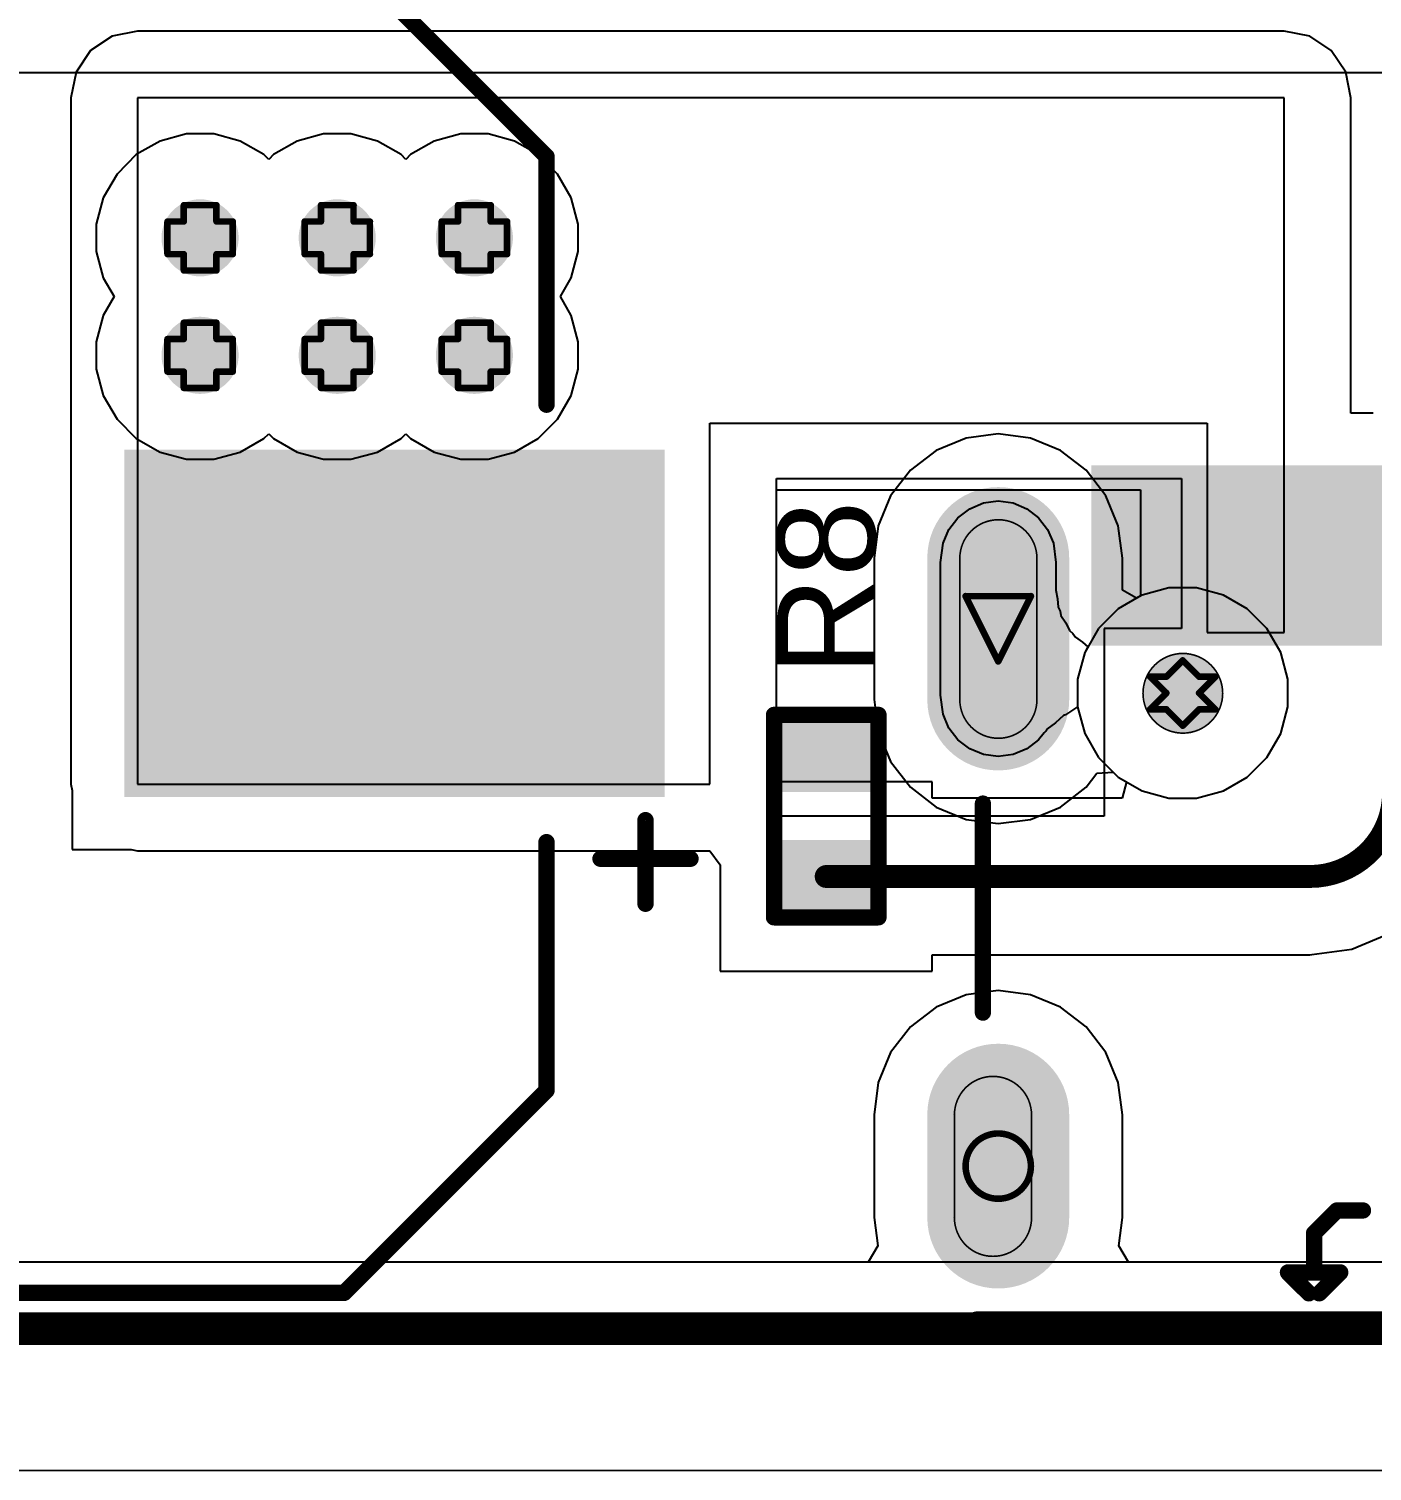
# Model space of a CAD drawing. Header units: inches. Extents: x -5 to 501, y -9 to 81.
# Drawn here: x 76.29 to 86.74, y -1.11 to 10.11 of the extents above; entities that cross this region are included whole.
import ezdxf

# ---------------------------------------------------------------- set-up
doc = ezdxf.new("R2010")
doc.units = ezdxf.units.IN
for name, color, linetype in [('Board Outline', 216, 'Continuous'), ('Bottom Layer', 5, 'Continuous'), ('Bottom Solder', 6, 'Continuous'), ('Drill Drawing', 1, 'Continuous'), ('Ground', 16, 'Continuous'), ('Mechanical 13', 56, 'Continuous'), ('Mechanical 4', 56, 'Continuous'), ('Multi-Layer', 9, 'Continuous'), ('Pad Holes', 156, 'Continuous'), ('Power', 76, 'Continuous'), ('Top Layer', 1, 'Continuous'), ('Top Overlay', 2, 'Continuous'), ('Top Paste', 8, 'Continuous'), ('Top Solder', 216, 'Continuous'), ('Via Holes', 16, 'Continuous')]:
    doc.layers.add(name, color=color, linetype=linetype)
doc.styles.add('Arial', font='', dxfattribs={"height": 0.2})
doc.styles.get('Arial').set_extended_font_data('Arial')

msp = doc.modelspace()

# ---------------------------------------------------------------- hatches: boundary and pattern name
at = {"layer": 'Bottom Layer'}
h = msp.add_hatch(color=5, dxfattribs=at)
edge = h.paths.add_edge_path()
edge.add_arc((77.62, 8.486), 0.3, 0, 360)
h = msp.add_hatch(color=5, dxfattribs=at)
edge = h.paths.add_edge_path()
edge.add_arc((78.687, 8.486), 0.3, 0, 360)
h = msp.add_hatch(color=5, dxfattribs=at)
edge = h.paths.add_edge_path()
edge.add_arc((79.754, 8.486), 0.3, 0, 360)
h = msp.add_hatch(color=5, dxfattribs=at)
edge = h.paths.add_edge_path()
edge.add_arc((77.62, 7.572), 0.3, 0, 360)
h = msp.add_hatch(color=5, dxfattribs=at)
edge = h.paths.add_edge_path()
edge.add_arc((78.687, 7.572), 0.3, 0, 360)
h = msp.add_hatch(color=5, dxfattribs=at)
edge = h.paths.add_edge_path()
edge.add_arc((79.754, 7.572), 0.3, 0, 360)
h = msp.add_hatch(color=5, dxfattribs=at)
edge = h.paths.add_edge_path()
edge.add_arc((83.829, 5.995), 0.45, 0, 180)
edge.add_line((83.379, 5.995), (83.379, 4.895))
edge.add_arc((83.829, 4.895), 0.45, 180, 360)
edge.add_line((84.279, 4.895), (84.279, 5.995))
h = msp.add_hatch(color=5, dxfattribs=at)
edge = h.paths.add_edge_path()
edge.add_arc((83.829, 0.865), 0.45, 180, 360)
edge.add_line((84.279, 0.865), (84.279, 1.665))
edge.add_arc((83.829, 1.665), 0.45, 0, 180)
edge.add_line((83.379, 1.665), (83.379, 0.865))
at = {"layer": 'Bottom Solder'}
h = msp.add_hatch(color=6, dxfattribs=at)
edge = h.paths.add_edge_path()
edge.add_arc((83.829, 5.995), 0.552, 0, 180)
edge.add_line((83.277, 5.995), (83.277, 4.895))
edge.add_arc((83.829, 4.895), 0.552, 180, 360)
edge.add_line((84.381, 4.895), (84.381, 5.995))
h = msp.add_hatch(color=6, dxfattribs=at)
edge = h.paths.add_edge_path()
edge.add_arc((85.264, 4.945), 0.102, 0, 360)
h = msp.add_hatch(color=6, dxfattribs=at)
edge = h.paths.add_edge_path()
edge.add_arc((83.829, 0.865), 0.552, 180, 360)
edge.add_line((84.381, 0.865), (84.381, 1.665))
edge.add_arc((83.829, 1.665), 0.552, 0, 180)
edge.add_line((83.277, 1.665), (83.277, 0.865))
at = {"layer": 'Ground'}
h = msp.add_hatch(color=16, dxfattribs=at)
edge = h.paths.add_edge_path()
edge.add_arc((77.62, 8.486), 0.3, 0, 360)
h = msp.add_hatch(color=16, dxfattribs=at)
edge = h.paths.add_edge_path()
edge.add_arc((78.687, 8.486), 0.3, 0, 360)
h = msp.add_hatch(color=16, dxfattribs=at)
edge = h.paths.add_edge_path()
edge.add_arc((79.754, 8.486), 0.3, 0, 360)
h = msp.add_hatch(color=16, dxfattribs=at)
edge = h.paths.add_edge_path()
edge.add_arc((77.62, 7.572), 0.3, 0, 360)
h = msp.add_hatch(color=16, dxfattribs=at)
edge = h.paths.add_edge_path()
edge.add_arc((78.687, 7.572), 0.3, 0, 360)
h = msp.add_hatch(color=16, dxfattribs=at)
edge = h.paths.add_edge_path()
edge.add_arc((79.754, 7.572), 0.3, 0, 360)
h = msp.add_hatch(color=16, dxfattribs=at)
edge = h.paths.add_edge_path()
edge.add_arc((83.829, 5.995), 0.45, 0, 180)
edge.add_line((83.379, 5.995), (83.379, 4.895))
edge.add_arc((83.829, 4.895), 0.45, 180, 360)
edge.add_line((84.279, 4.895), (84.279, 5.995))
h = msp.add_hatch(color=16, dxfattribs=at)
edge = h.paths.add_edge_path()
edge.add_arc((83.829, 0.865), 0.45, 180, 360)
edge.add_line((84.279, 0.865), (84.279, 1.665))
edge.add_arc((83.829, 1.665), 0.45, 0, 180)
edge.add_line((83.379, 1.665), (83.379, 0.865))
at = {"layer": 'Multi-Layer'}
h = msp.add_hatch(color=9, dxfattribs=at)
edge = h.paths.add_edge_path()
edge.add_arc((83.829, 5.995), 0.45, 0, 180)
edge.add_line((83.379, 5.995), (83.379, 4.895))
edge.add_arc((83.829, 4.895), 0.45, 180, 360)
edge.add_line((84.279, 4.895), (84.279, 5.995))
h = msp.add_hatch(color=9, dxfattribs=at)
edge = h.paths.add_edge_path()
edge.add_arc((83.829, 0.865), 0.45, 180, 360)
edge.add_line((84.279, 0.865), (84.279, 1.665))
edge.add_arc((83.829, 1.665), 0.45, 0, 180)
edge.add_line((83.379, 1.665), (83.379, 0.865))
at = {"layer": 'Pad Holes'}
h = msp.add_hatch(color=7, dxfattribs=at)
edge = h.paths.add_edge_path()
edge.add_arc((83.829, 4.895), 0.3, 180, 360)
edge.add_line((84.129, 4.895), (84.129, 5.995))
edge.add_arc((83.829, 5.995), 0.3, 0, 180)
edge.add_line((83.529, 5.995), (83.529, 4.895))
h = msp.add_hatch(color=7, dxfattribs=at)
edge = h.paths.add_edge_path()
edge.add_arc((85.264, 4.945), 0.31, 0, 360)
h = msp.add_hatch(color=7, dxfattribs=at)
edge = h.paths.add_edge_path()
edge.add_arc((83.829, 0.865), 0.3, 180, 360)
edge.add_line((84.129, 0.865), (84.129, 1.665))
edge.add_arc((83.829, 1.665), 0.3, 0, 180)
edge.add_line((83.529, 1.665), (83.529, 0.865))
at = {"layer": 'Power'}
h = msp.add_hatch(color=76, dxfattribs=at)
edge = h.paths.add_edge_path()
edge.add_arc((77.62, 8.486), 0.3, 0, 360)
h = msp.add_hatch(color=76, dxfattribs=at)
edge = h.paths.add_edge_path()
edge.add_arc((78.687, 8.486), 0.3, 0, 360)
h = msp.add_hatch(color=76, dxfattribs=at)
edge = h.paths.add_edge_path()
edge.add_arc((79.754, 8.486), 0.3, 0, 360)
h = msp.add_hatch(color=76, dxfattribs=at)
edge = h.paths.add_edge_path()
edge.add_arc((77.62, 7.572), 0.3, 0, 360)
h = msp.add_hatch(color=76, dxfattribs=at)
edge = h.paths.add_edge_path()
edge.add_arc((78.687, 7.572), 0.3, 0, 360)
h = msp.add_hatch(color=76, dxfattribs=at)
edge = h.paths.add_edge_path()
edge.add_arc((79.754, 7.572), 0.3, 0, 360)
h = msp.add_hatch(color=76, dxfattribs=at)
edge = h.paths.add_edge_path()
edge.add_arc((83.829, 5.995), 0.45, 0, 180)
edge.add_line((83.379, 5.995), (83.379, 4.895))
edge.add_arc((83.829, 4.895), 0.45, 180, 360)
edge.add_line((84.279, 4.895), (84.279, 5.995))
h = msp.add_hatch(color=76, dxfattribs=at)
edge = h.paths.add_edge_path()
edge.add_arc((83.829, 0.865), 0.45, 180, 360)
edge.add_line((84.279, 0.865), (84.279, 1.665))
edge.add_arc((83.829, 1.665), 0.45, 0, 180)
edge.add_line((83.379, 1.665), (83.379, 0.865))
at = {"layer": 'Top Layer'}
h = msp.add_hatch(color=1, dxfattribs=at)
edge = h.paths.add_edge_path()
edge.add_arc((77.62, 8.486), 0.3, 0, 360)
h = msp.add_hatch(color=1, dxfattribs=at)
edge = h.paths.add_edge_path()
edge.add_arc((78.687, 8.486), 0.3, 0, 360)
h = msp.add_hatch(color=1, dxfattribs=at)
edge = h.paths.add_edge_path()
edge.add_arc((79.754, 8.486), 0.3, 0, 360)
h = msp.add_hatch(color=1, dxfattribs=at)
edge = h.paths.add_edge_path()
edge.add_arc((77.62, 7.572), 0.3, 0, 360)
h = msp.add_hatch(color=1, dxfattribs=at)
edge = h.paths.add_edge_path()
edge.add_arc((78.687, 7.572), 0.3, 0, 360)
h = msp.add_hatch(color=1, dxfattribs=at)
edge = h.paths.add_edge_path()
edge.add_arc((79.754, 7.572), 0.3, 0, 360)
for points in [[(81.133, 4.236), (77.133, 4.236), (77.133, 6.736), (81.133, 6.736)], [(84.654, 6.615), (85.254, 6.615), (85.254, 5.415), (84.654, 5.415)], [(85.454, 6.615), (86.054, 6.615), (86.054, 5.415), (85.454, 5.415)], [(86.254, 6.615), (86.554, 6.615), (86.554, 5.415), (86.254, 5.415)], [(82.808, 4.229), (82.173, 4.229), (82.173, 4.686), (82.808, 4.686)], [(82.808, 3.289), (82.173, 3.289), (82.173, 3.747), (82.808, 3.747)]]:
    msp.add_hatch(color=1, dxfattribs=at).paths.add_polyline_path(points)
h = msp.add_hatch(color=1, dxfattribs=at)
edge = h.paths.add_edge_path()
edge.add_arc((83.829, 5.995), 0.45, 0, 180)
edge.add_line((83.379, 5.995), (83.379, 4.895))
edge.add_arc((83.829, 4.895), 0.45, 180, 360)
edge.add_line((84.279, 4.895), (84.279, 5.995))
h = msp.add_hatch(color=1, dxfattribs=at)
edge = h.paths.add_edge_path()
edge.add_arc((83.829, 0.865), 0.45, 180, 360)
edge.add_line((84.279, 0.865), (84.279, 1.665))
edge.add_arc((83.829, 1.665), 0.45, 0, 180)
edge.add_line((83.379, 1.665), (83.379, 0.865))
at = {"layer": 'Top Paste'}
for points in [[(81.133, 4.236), (77.133, 4.236), (77.133, 6.736), (81.133, 6.736)], [(84.654, 6.615), (85.254, 6.615), (85.254, 5.415), (84.654, 5.415)], [(85.454, 6.615), (86.054, 6.615), (86.054, 5.415), (85.454, 5.415)], [(86.254, 6.615), (86.554, 6.615), (86.554, 5.415), (86.254, 5.415)], [(82.808, 4.229), (82.173, 4.229), (82.173, 4.686), (82.808, 4.686)], [(82.808, 3.289), (82.173, 3.289), (82.173, 3.747), (82.808, 3.747)]]:
    msp.add_hatch(color=8, dxfattribs=at).paths.add_polyline_path(points)
at = {"layer": 'Top Solder'}
for points in [[(81.235, 4.135), (77.032, 4.135), (77.032, 6.838), (81.235, 6.838)], [(84.552, 6.717), (85.356, 6.717), (85.356, 5.313), (84.552, 5.313)], [(85.352, 6.717), (86.156, 6.717), (86.156, 5.313), (85.352, 5.313)], [(86.152, 6.717), (86.656, 6.717), (86.656, 5.313), (86.152, 5.313)], [(86.652, 6.717), (87.156, 6.717), (87.156, 5.313), (86.652, 5.313)], [(82.863, 4.174), (82.118, 4.174), (82.118, 4.741), (82.863, 4.741)], [(82.863, 3.234), (82.118, 3.234), (82.118, 3.802), (82.863, 3.802)]]:
    msp.add_hatch(color=216, dxfattribs=at).paths.add_polyline_path(points)
h = msp.add_hatch(color=216, dxfattribs=at)
edge = h.paths.add_edge_path()
edge.add_arc((83.829, 5.995), 0.552, 0, 180)
edge.add_line((83.277, 5.995), (83.277, 4.895))
edge.add_arc((83.829, 4.895), 0.552, 180, 360)
edge.add_line((84.381, 4.895), (84.381, 5.995))
h = msp.add_hatch(color=216, dxfattribs=at)
edge = h.paths.add_edge_path()
edge.add_arc((85.264, 4.945), 0.102, 0, 360)
h = msp.add_hatch(color=216, dxfattribs=at)
edge = h.paths.add_edge_path()
edge.add_arc((83.829, 0.865), 0.552, 180, 360)
edge.add_line((84.381, 0.865), (84.381, 1.665))
edge.add_arc((83.829, 1.665), 0.552, 0, 180)
edge.add_line((83.277, 1.665), (83.277, 0.865))
at = {"layer": 'Via Holes'}
h = msp.add_hatch(color=7, dxfattribs=at)
edge = h.paths.add_edge_path()
edge.add_arc((77.62, 8.486), 0.15, 0, 360)
h = msp.add_hatch(color=7, dxfattribs=at)
edge = h.paths.add_edge_path()
edge.add_arc((78.687, 8.486), 0.15, 0, 360)
h = msp.add_hatch(color=7, dxfattribs=at)
edge = h.paths.add_edge_path()
edge.add_arc((79.754, 8.486), 0.15, 0, 360)
h = msp.add_hatch(color=7, dxfattribs=at)
edge = h.paths.add_edge_path()
edge.add_arc((77.62, 7.572), 0.15, 0, 360)
h = msp.add_hatch(color=7, dxfattribs=at)
edge = h.paths.add_edge_path()
edge.add_arc((78.687, 7.572), 0.15, 0, 360)
h = msp.add_hatch(color=7, dxfattribs=at)
edge = h.paths.add_edge_path()
edge.add_arc((79.754, 7.572), 0.15, 0, 360)

# ---------------------------------------------------------------- linework, layer by layer
at = {"layer": 'Board Outline', "const_width": 0.254}
msp.add_lwpolyline([(0, 0), (115, 0)], dxfattribs=at)
at = {"layer": 'Bottom Layer'}
for p, q in [((73.691, 9.773), (87.093, 9.773)), ((77.309, 9.239), (77.124, 9.133)), ((77.514, 9.294), (77.309, 9.239)), ((77.727, 9.294), (77.514, 9.294)), ((77.932, 9.239), (77.727, 9.294)), ((78.117, 9.133), (77.932, 9.239)), ((78.375, 9.239), (78.191, 9.133)), ((78.581, 9.294), (78.375, 9.239)), ((78.794, 9.294), (78.581, 9.294)), ((78.999, 9.239), (78.794, 9.294)), ((79.183, 9.133), (78.999, 9.239)), ((79.442, 9.239), (79.258, 9.133)), ((79.648, 9.294), (79.442, 9.239)), ((79.86, 9.294), (79.648, 9.294)), ((80.066, 9.239), (79.86, 9.294)), ((80.25, 9.133), (80.066, 9.239)), ((77.124, 9.133), (76.974, 8.982)), ((78.154, 9.095), (78.117, 9.133)), ((78.191, 9.133), (78.154, 9.095)), ((79.221, 9.095), (79.183, 9.133)), ((79.258, 9.133), (79.221, 9.095)), ((80.401, 8.982), (80.25, 9.133)), ((76.974, 8.982), (76.867, 8.798)), ((80.507, 8.798), (80.401, 8.982)), ((76.867, 8.798), (76.812, 8.592)), ((80.562, 8.592), (80.507, 8.798)), ((76.812, 8.592), (76.812, 8.38)), ((80.562, 8.38), (80.562, 8.592)), ((76.812, 8.38), (76.867, 8.174)), ((80.507, 8.174), (80.562, 8.38)), ((76.867, 8.174), (76.951, 8.029)), ((80.423, 8.029), (80.507, 8.174)), ((76.951, 8.029), (76.867, 7.883)), ((80.507, 7.883), (80.423, 8.029)), ((76.867, 7.883), (76.812, 7.678)), ((80.562, 7.678), (80.507, 7.883)), ((76.812, 7.678), (76.812, 7.465)), ((80.562, 7.465), (80.562, 7.678)), ((76.812, 7.465), (76.867, 7.26)), ((80.507, 7.26), (80.562, 7.465)), ((76.867, 7.26), (76.974, 7.075)), ((80.401, 7.075), (80.507, 7.26)), ((76.974, 7.075), (77.124, 6.925)), ((80.25, 6.925), (80.401, 7.075)), ((78.117, 6.925), (78.154, 6.962)), ((78.154, 6.962), (78.191, 6.925)), ((79.183, 6.925), (79.221, 6.962)), ((79.221, 6.962), (79.258, 6.925)), ((77.124, 6.925), (77.309, 6.819)), ((77.932, 6.819), (78.117, 6.925)), ((78.191, 6.925), (78.375, 6.819)), ((78.999, 6.819), (79.183, 6.925)), ((79.258, 6.925), (79.442, 6.819)), ((80.066, 6.819), (80.25, 6.925)), ((77.309, 6.819), (77.514, 6.764)), ((77.514, 6.764), (77.727, 6.764)), ((77.727, 6.764), (77.932, 6.819)), ((78.375, 6.819), (78.581, 6.764)), ((78.581, 6.764), (78.794, 6.764)), ((78.794, 6.764), (78.999, 6.819)), ((79.442, 6.819), (79.648, 6.764)), ((79.648, 6.764), (79.86, 6.764)), ((79.86, 6.764), (80.066, 6.819)), ((85.156, 5.763), (84.948, 5.707)), ((85.372, 5.763), (85.156, 5.763)), ((85.58, 5.707), (85.372, 5.763)), ((84.948, 5.707), (84.762, 5.6)), ((85.766, 5.6), (85.58, 5.707)), ((84.762, 5.6), (84.609, 5.447)), ((85.919, 5.447), (85.766, 5.6)), ((84.609, 5.447), (84.502, 5.261)), ((86.026, 5.261), (85.919, 5.447)), ((84.502, 5.261), (84.446, 5.053)), ((86.082, 5.053), (86.026, 5.261)), ((84.446, 5.053), (84.446, 4.837)), ((86.082, 4.837), (86.082, 5.053)), ((84.446, 4.837), (84.502, 4.629)), ((86.026, 4.629), (86.082, 4.837)), ((84.502, 4.629), (84.609, 4.443)), ((85.919, 4.443), (86.026, 4.629)), ((84.609, 4.443), (84.762, 4.29)), ((85.766, 4.29), (85.919, 4.443)), ((84.762, 4.29), (84.948, 4.183)), ((85.58, 4.183), (85.766, 4.29)), ((84.948, 4.183), (85.156, 4.127)), ((85.372, 4.127), (85.58, 4.183)), ((85.156, 4.127), (85.372, 4.127)), ((96.027, 0.518), (26.702, 0.518))]:
    msp.add_line(p, q, dxfattribs=at)
at = {"layer": 'Drill Drawing', "const_width": 0.0508}
for points in [[(77.493, 8.613), (77.493, 8.74)], [(77.493, 8.74), (77.747, 8.74)], [(77.747, 8.613), (77.747, 8.74)], [(78.56, 8.613), (78.56, 8.74)], [(78.56, 8.74), (78.814, 8.74)], [(78.814, 8.613), (78.814, 8.74)], [(79.627, 8.613), (79.627, 8.74)], [(79.627, 8.74), (79.881, 8.74)], [(79.881, 8.613), (79.881, 8.74)], [(77.366, 8.359), (77.366, 8.613)], [(77.366, 8.613), (77.493, 8.613)], [(77.747, 8.613), (77.874, 8.613)], [(77.874, 8.359), (77.874, 8.613)], [(78.433, 8.359), (78.433, 8.613)], [(78.433, 8.613), (78.56, 8.613)], [(78.814, 8.613), (78.941, 8.613)], [(78.941, 8.359), (78.941, 8.613)], [(79.5, 8.359), (79.5, 8.613)], [(79.5, 8.613), (79.627, 8.613)], [(79.881, 8.613), (80.008, 8.613)], [(80.008, 8.359), (80.008, 8.613)], [(77.366, 8.359), (77.493, 8.359)], [(77.493, 8.232), (77.493, 8.359)], [(77.747, 8.359), (77.874, 8.359)], [(77.747, 8.232), (77.747, 8.359)], [(78.433, 8.359), (78.56, 8.359)], [(78.56, 8.232), (78.56, 8.359)], [(78.814, 8.359), (78.941, 8.359)], [(78.814, 8.232), (78.814, 8.359)], [(79.5, 8.359), (79.627, 8.359)], [(79.627, 8.232), (79.627, 8.359)], [(79.881, 8.359), (80.008, 8.359)], [(79.881, 8.232), (79.881, 8.359)], [(77.493, 8.232), (77.747, 8.232)], [(78.56, 8.232), (78.814, 8.232)], [(79.627, 8.232), (79.881, 8.232)], [(77.493, 7.699), (77.493, 7.826)], [(77.493, 7.826), (77.747, 7.826)], [(77.747, 7.699), (77.747, 7.826)], [(78.56, 7.699), (78.56, 7.826)], [(78.56, 7.826), (78.814, 7.826)], [(78.814, 7.699), (78.814, 7.826)], [(79.627, 7.699), (79.627, 7.826)], [(79.627, 7.826), (79.881, 7.826)], [(79.881, 7.699), (79.881, 7.826)], [(77.366, 7.445), (77.366, 7.699)], [(77.366, 7.699), (77.493, 7.699)], [(77.747, 7.699), (77.874, 7.699)], [(77.874, 7.445), (77.874, 7.699)], [(78.433, 7.445), (78.433, 7.699)], [(78.433, 7.699), (78.56, 7.699)], [(78.814, 7.699), (78.941, 7.699)], [(78.941, 7.445), (78.941, 7.699)], [(79.5, 7.445), (79.5, 7.699)], [(79.5, 7.699), (79.627, 7.699)], [(79.881, 7.699), (80.008, 7.699)], [(80.008, 7.445), (80.008, 7.699)], [(77.366, 7.445), (77.493, 7.445)], [(77.493, 7.318), (77.493, 7.445)], [(77.747, 7.445), (77.874, 7.445)], [(77.747, 7.318), (77.747, 7.445)], [(78.433, 7.445), (78.56, 7.445)], [(78.56, 7.318), (78.56, 7.445)], [(78.814, 7.445), (78.941, 7.445)], [(78.814, 7.318), (78.814, 7.445)], [(79.5, 7.445), (79.627, 7.445)], [(79.627, 7.318), (79.627, 7.445)], [(79.881, 7.445), (80.008, 7.445)], [(79.881, 7.318), (79.881, 7.445)], [(77.493, 7.318), (77.747, 7.318)], [(78.56, 7.318), (78.814, 7.318)], [(79.627, 7.318), (79.881, 7.318)], [(83.575, 5.699), (84.083, 5.699)], [(83.575, 5.699), (83.829, 5.191)], [(83.829, 5.191), (84.083, 5.699)], [(85.137, 5.072), (85.264, 5.199)], [(85.264, 5.199), (85.391, 5.072)], [(85.01, 5.072), (85.137, 4.945)], [(85.01, 5.072), (85.137, 5.072)], [(85.391, 5.072), (85.518, 5.072)], [(85.391, 4.945), (85.518, 5.072)], [(85.01, 4.818), (85.137, 4.945)], [(85.391, 4.945), (85.518, 4.818)], [(85.01, 4.818), (85.137, 4.818)], [(85.137, 4.818), (85.264, 4.691)], [(85.264, 4.691), (85.391, 4.818)], [(85.391, 4.818), (85.518, 4.818)]]:
    msp.add_lwpolyline(points, dxfattribs=at)
at = {"layer": 'Drill Drawing'}
for points, const_width in [([(77.481, 8.74, 1), (77.506, 8.74, 1)], 0.0254), ([(77.481, 8.74, 1), (77.506, 8.74, 1)], 0.0254), ([(77.735, 8.74, 1), (77.76, 8.74, 1)], 0.0254), ([(77.735, 8.74, 1), (77.76, 8.74, 1)], 0.0254), ([(78.548, 8.74, 1), (78.573, 8.74, 1)], 0.0254), ([(78.548, 8.74, 1), (78.573, 8.74, 1)], 0.0254), ([(78.802, 8.74, 1), (78.827, 8.74, 1)], 0.0254), ([(78.802, 8.74, 1), (78.827, 8.74, 1)], 0.0254), ([(79.614, 8.74, 1), (79.64, 8.74, 1)], 0.0254), ([(79.614, 8.74, 1), (79.64, 8.74, 1)], 0.0254), ([(79.868, 8.74, 1), (79.894, 8.74, 1)], 0.0254), ([(79.868, 8.74, 1), (79.894, 8.74, 1)], 0.0254), ([(77.354, 8.613, 1), (77.379, 8.613, 1)], 0.0254), ([(77.354, 8.613, 1), (77.379, 8.613, 1)], 0.0254), ([(77.481, 8.613, 1), (77.506, 8.613, 1)], 0.0254), ([(77.481, 8.613, 1), (77.506, 8.613, 1)], 0.0254), ([(77.735, 8.613, 1), (77.76, 8.613, 1)], 0.0254), ([(77.735, 8.613, 1), (77.76, 8.613, 1)], 0.0254), ([(77.862, 8.613, 1), (77.887, 8.613, 1)], 0.0254), ([(77.862, 8.613, 1), (77.887, 8.613, 1)], 0.0254), ([(78.421, 8.613, 1), (78.446, 8.613, 1)], 0.0254), ([(78.421, 8.613, 1), (78.446, 8.613, 1)], 0.0254), ([(78.548, 8.613, 1), (78.573, 8.613, 1)], 0.0254), ([(78.548, 8.613, 1), (78.573, 8.613, 1)], 0.0254), ([(78.802, 8.613, 1), (78.827, 8.613, 1)], 0.0254), ([(78.802, 8.613, 1), (78.827, 8.613, 1)], 0.0254), ([(78.929, 8.613, 1), (78.954, 8.613, 1)], 0.0254), ([(78.929, 8.613, 1), (78.954, 8.613, 1)], 0.0254), ([(79.487, 8.613, 1), (79.513, 8.613, 1)], 0.0254), ([(79.487, 8.613, 1), (79.513, 8.613, 1)], 0.0254), ([(79.614, 8.613, 1), (79.64, 8.613, 1)], 0.0254), ([(79.614, 8.613, 1), (79.64, 8.613, 1)], 0.0254), ([(79.868, 8.613, 1), (79.894, 8.613, 1)], 0.0254), ([(79.868, 8.613, 1), (79.894, 8.613, 1)], 0.0254), ([(79.995, 8.613, 1), (80.021, 8.613, 1)], 0.0254), ([(79.995, 8.613, 1), (80.021, 8.613, 1)], 0.0254), ([(77.354, 8.359, 1), (77.379, 8.359, 1)], 0.0254), ([(77.354, 8.359, 1), (77.379, 8.359, 1)], 0.0254), ([(77.481, 8.359, 1), (77.506, 8.359, 1)], 0.0254), ([(77.481, 8.359, 1), (77.506, 8.359, 1)], 0.0254), ([(77.735, 8.359, 1), (77.76, 8.359, 1)], 0.0254), ([(77.735, 8.359, 1), (77.76, 8.359, 1)], 0.0254), ([(77.862, 8.359, 1), (77.887, 8.359, 1)], 0.0254), ([(77.862, 8.359, 1), (77.887, 8.359, 1)], 0.0254), ([(78.421, 8.359, 1), (78.446, 8.359, 1)], 0.0254), ([(78.421, 8.359, 1), (78.446, 8.359, 1)], 0.0254), ([(78.548, 8.359, 1), (78.573, 8.359, 1)], 0.0254), ([(78.548, 8.359, 1), (78.573, 8.359, 1)], 0.0254), ([(78.802, 8.359, 1), (78.827, 8.359, 1)], 0.0254), ([(78.802, 8.359, 1), (78.827, 8.359, 1)], 0.0254), ([(78.929, 8.359, 1), (78.954, 8.359, 1)], 0.0254), ([(78.929, 8.359, 1), (78.954, 8.359, 1)], 0.0254), ([(79.487, 8.359, 1), (79.513, 8.359, 1)], 0.0254), ([(79.487, 8.359, 1), (79.513, 8.359, 1)], 0.0254), ([(79.614, 8.359, 1), (79.64, 8.359, 1)], 0.0254), ([(79.614, 8.359, 1), (79.64, 8.359, 1)], 0.0254), ([(79.868, 8.359, 1), (79.894, 8.359, 1)], 0.0254), ([(79.868, 8.359, 1), (79.894, 8.359, 1)], 0.0254), ([(79.995, 8.359, 1), (80.021, 8.359, 1)], 0.0254), ([(79.995, 8.359, 1), (80.021, 8.359, 1)], 0.0254), ([(77.481, 8.232, 1), (77.506, 8.232, 1)], 0.0254), ([(77.481, 8.232, 1), (77.506, 8.232, 1)], 0.0254), ([(77.735, 8.232, 1), (77.76, 8.232, 1)], 0.0254), ([(77.735, 8.232, 1), (77.76, 8.232, 1)], 0.0254), ([(78.548, 8.232, 1), (78.573, 8.232, 1)], 0.0254), ([(78.548, 8.232, 1), (78.573, 8.232, 1)], 0.0254), ([(78.802, 8.232, 1), (78.827, 8.232, 1)], 0.0254), ([(78.802, 8.232, 1), (78.827, 8.232, 1)], 0.0254), ([(79.614, 8.232, 1), (79.64, 8.232, 1)], 0.0254), ([(79.614, 8.232, 1), (79.64, 8.232, 1)], 0.0254), ([(79.868, 8.232, 1), (79.894, 8.232, 1)], 0.0254), ([(79.868, 8.232, 1), (79.894, 8.232, 1)], 0.0254), ([(77.481, 7.826, 1), (77.506, 7.826, 1)], 0.0254), ([(77.481, 7.826, 1), (77.506, 7.826, 1)], 0.0254), ([(77.735, 7.826, 1), (77.76, 7.826, 1)], 0.0254), ([(77.735, 7.826, 1), (77.76, 7.826, 1)], 0.0254), ([(78.548, 7.826, 1), (78.573, 7.826, 1)], 0.0254), ([(78.548, 7.826, 1), (78.573, 7.826, 1)], 0.0254), ([(78.802, 7.826, 1), (78.827, 7.826, 1)], 0.0254), ([(78.802, 7.826, 1), (78.827, 7.826, 1)], 0.0254), ([(79.614, 7.826, 1), (79.64, 7.826, 1)], 0.0254), ([(79.614, 7.826, 1), (79.64, 7.826, 1)], 0.0254), ([(79.868, 7.826, 1), (79.894, 7.826, 1)], 0.0254), ([(79.868, 7.826, 1), (79.894, 7.826, 1)], 0.0254), ([(77.354, 7.699, 1), (77.379, 7.699, 1)], 0.0254), ([(77.354, 7.699, 1), (77.379, 7.699, 1)], 0.0254), ([(77.481, 7.699, 1), (77.506, 7.699, 1)], 0.0254), ([(77.481, 7.699, 1), (77.506, 7.699, 1)], 0.0254), ([(77.735, 7.699, 1), (77.76, 7.699, 1)], 0.0254), ([(77.735, 7.699, 1), (77.76, 7.699, 1)], 0.0254), ([(77.862, 7.699, 1), (77.887, 7.699, 1)], 0.0254), ([(77.862, 7.699, 1), (77.887, 7.699, 1)], 0.0254), ([(78.421, 7.699, 1), (78.446, 7.699, 1)], 0.0254), ([(78.421, 7.699, 1), (78.446, 7.699, 1)], 0.0254), ([(78.548, 7.699, 1), (78.573, 7.699, 1)], 0.0254), ([(78.548, 7.699, 1), (78.573, 7.699, 1)], 0.0254), ([(78.802, 7.699, 1), (78.827, 7.699, 1)], 0.0254), ([(78.802, 7.699, 1), (78.827, 7.699, 1)], 0.0254), ([(78.929, 7.699, 1), (78.954, 7.699, 1)], 0.0254), ([(78.929, 7.699, 1), (78.954, 7.699, 1)], 0.0254), ([(79.487, 7.699, 1), (79.513, 7.699, 1)], 0.0254), ([(79.487, 7.699, 1), (79.513, 7.699, 1)], 0.0254), ([(79.614, 7.699, 1), (79.64, 7.699, 1)], 0.0254), ([(79.614, 7.699, 1), (79.64, 7.699, 1)], 0.0254), ([(79.868, 7.699, 1), (79.894, 7.699, 1)], 0.0254), ([(79.868, 7.699, 1), (79.894, 7.699, 1)], 0.0254), ([(79.995, 7.699, 1), (80.021, 7.699, 1)], 0.0254), ([(79.995, 7.699, 1), (80.021, 7.699, 1)], 0.0254), ([(77.354, 7.445, 1), (77.379, 7.445, 1)], 0.0254), ([(77.354, 7.445, 1), (77.379, 7.445, 1)], 0.0254), ([(77.481, 7.445, 1), (77.506, 7.445, 1)], 0.0254), ([(77.481, 7.445, 1), (77.506, 7.445, 1)], 0.0254), ([(77.735, 7.445, 1), (77.76, 7.445, 1)], 0.0254), ([(77.735, 7.445, 1), (77.76, 7.445, 1)], 0.0254), ([(77.862, 7.445, 1), (77.887, 7.445, 1)], 0.0254), ([(77.862, 7.445, 1), (77.887, 7.445, 1)], 0.0254), ([(78.421, 7.445, 1), (78.446, 7.445, 1)], 0.0254), ([(78.421, 7.445, 1), (78.446, 7.445, 1)], 0.0254), ([(78.548, 7.445, 1), (78.573, 7.445, 1)], 0.0254), ([(78.548, 7.445, 1), (78.573, 7.445, 1)], 0.0254), ([(78.802, 7.445, 1), (78.827, 7.445, 1)], 0.0254), ([(78.802, 7.445, 1), (78.827, 7.445, 1)], 0.0254), ([(78.929, 7.445, 1), (78.954, 7.445, 1)], 0.0254), ([(78.929, 7.445, 1), (78.954, 7.445, 1)], 0.0254), ([(79.487, 7.445, 1), (79.513, 7.445, 1)], 0.0254), ([(79.487, 7.445, 1), (79.513, 7.445, 1)], 0.0254), ([(79.614, 7.445, 1), (79.64, 7.445, 1)], 0.0254), ([(79.614, 7.445, 1), (79.64, 7.445, 1)], 0.0254), ([(79.868, 7.445, 1), (79.894, 7.445, 1)], 0.0254), ([(79.868, 7.445, 1), (79.894, 7.445, 1)], 0.0254), ([(79.995, 7.445, 1), (80.021, 7.445, 1)], 0.0254), ([(79.995, 7.445, 1), (80.021, 7.445, 1)], 0.0254), ([(77.481, 7.318, 1), (77.506, 7.318, 1)], 0.0254), ([(77.481, 7.318, 1), (77.506, 7.318, 1)], 0.0254), ([(77.735, 7.318, 1), (77.76, 7.318, 1)], 0.0254), ([(77.735, 7.318, 1), (77.76, 7.318, 1)], 0.0254), ([(78.548, 7.318, 1), (78.573, 7.318, 1)], 0.0254), ([(78.548, 7.318, 1), (78.573, 7.318, 1)], 0.0254), ([(78.802, 7.318, 1), (78.827, 7.318, 1)], 0.0254), ([(78.802, 7.318, 1), (78.827, 7.318, 1)], 0.0254), ([(79.614, 7.318, 1), (79.64, 7.318, 1)], 0.0254), ([(79.614, 7.318, 1), (79.64, 7.318, 1)], 0.0254), ([(79.868, 7.318, 1), (79.894, 7.318, 1)], 0.0254), ([(79.868, 7.318, 1), (79.894, 7.318, 1)], 0.0254), ([(83.562, 5.699, 1), (83.588, 5.699, 1)], 0.0254), ([(83.562, 5.699, 1), (83.588, 5.699, 1)], 0.0254), ([(84.07, 5.699, 1), (84.096, 5.699, 1)], 0.0254), ([(84.07, 5.699, 1), (84.096, 5.699, 1)], 0.0254), ([(83.816, 5.191, 1), (83.842, 5.191, 1)], 0.0254), ([(83.816, 5.191, 1), (83.842, 5.191, 1)], 0.0254), ([(85.251, 5.199, 1), (85.277, 5.199, 1)], 0.0254), ([(85.251, 5.199, 1), (85.277, 5.199, 1)], 0.0254), ([(84.997, 5.072, 1), (85.023, 5.072, 1)], 0.0254), ([(84.997, 5.072, 1), (85.023, 5.072, 1)], 0.0254), ([(85.124, 5.072, 1), (85.15, 5.072, 1)], 0.0254), ([(85.124, 5.072, 1), (85.15, 5.072, 1)], 0.0254), ([(85.378, 5.072, 1), (85.404, 5.072, 1)], 0.0254), ([(85.378, 5.072, 1), (85.404, 5.072, 1)], 0.0254), ([(85.505, 5.072, 1), (85.531, 5.072, 1)], 0.0254), ([(85.505, 5.072, 1), (85.531, 5.072, 1)], 0.0254), ([(85.124, 4.945, 1), (85.15, 4.945, 1)], 0.0254), ([(85.124, 4.945, 1), (85.15, 4.945, 1)], 0.0254), ([(85.378, 4.945, 1), (85.404, 4.945, 1)], 0.0254), ([(85.378, 4.945, 1), (85.404, 4.945, 1)], 0.0254), ([(84.997, 4.818, 1), (85.023, 4.818, 1)], 0.0254), ([(84.997, 4.818, 1), (85.023, 4.818, 1)], 0.0254), ([(85.124, 4.818, 1), (85.15, 4.818, 1)], 0.0254), ([(85.124, 4.818, 1), (85.15, 4.818, 1)], 0.0254), ([(85.378, 4.818, 1), (85.404, 4.818, 1)], 0.0254), ([(85.378, 4.818, 1), (85.404, 4.818, 1)], 0.0254), ([(85.505, 4.818, 1), (85.531, 4.818, 1)], 0.0254), ([(85.505, 4.818, 1), (85.531, 4.818, 1)], 0.0254), ([(85.251, 4.691, 1), (85.277, 4.691, 1)], 0.0254), ([(85.251, 4.691, 1), (85.277, 4.691, 1)], 0.0254), ([(84.083, 1.265, 1), (83.575, 1.265, 1)], 0.0508), ([(83.562, 1.265, 1), (83.588, 1.265, 1)], 0.0254), ([(84.07, 1.265, 1), (84.096, 1.265, 1)], 0.0254)]:
    msp.add_lwpolyline(points, format="xyb", close=True, dxfattribs=dict(at, const_width=const_width))
at = {"layer": 'Ground'}
for p, q in [((77.309, 9.239), (77.124, 9.133)), ((77.514, 9.294), (77.309, 9.239)), ((77.727, 9.294), (77.514, 9.294)), ((77.932, 9.239), (77.727, 9.294)), ((78.117, 9.133), (77.932, 9.239)), ((78.375, 9.239), (78.191, 9.133)), ((78.581, 9.294), (78.375, 9.239)), ((78.794, 9.294), (78.581, 9.294)), ((78.999, 9.239), (78.794, 9.294)), ((79.183, 9.133), (78.999, 9.239)), ((79.442, 9.239), (79.258, 9.133)), ((79.648, 9.294), (79.442, 9.239)), ((79.86, 9.294), (79.648, 9.294)), ((80.066, 9.239), (79.86, 9.294)), ((80.25, 9.133), (80.066, 9.239)), ((77.124, 9.133), (76.974, 8.982)), ((78.154, 9.095), (78.117, 9.133)), ((78.191, 9.133), (78.154, 9.095)), ((79.221, 9.095), (79.183, 9.133)), ((79.258, 9.133), (79.221, 9.095)), ((80.401, 8.982), (80.25, 9.133)), ((76.974, 8.982), (76.867, 8.798)), ((80.507, 8.798), (80.401, 8.982)), ((76.867, 8.798), (76.812, 8.592)), ((80.562, 8.592), (80.507, 8.798)), ((76.812, 8.592), (76.812, 8.38)), ((80.562, 8.38), (80.562, 8.592)), ((76.812, 8.38), (76.867, 8.174)), ((80.507, 8.174), (80.562, 8.38)), ((76.867, 8.174), (76.951, 8.029)), ((80.423, 8.029), (80.507, 8.174)), ((76.951, 8.029), (76.867, 7.883)), ((80.507, 7.883), (80.423, 8.029)), ((76.867, 7.883), (76.812, 7.678)), ((80.562, 7.678), (80.507, 7.883)), ((76.812, 7.678), (76.812, 7.465)), ((80.562, 7.465), (80.562, 7.678)), ((76.812, 7.465), (76.867, 7.26)), ((80.507, 7.26), (80.562, 7.465)), ((76.867, 7.26), (76.974, 7.075)), ((80.401, 7.075), (80.507, 7.26)), ((76.974, 7.075), (77.124, 6.925)), ((80.25, 6.925), (80.401, 7.075)), ((78.117, 6.925), (78.154, 6.962)), ((78.154, 6.962), (78.191, 6.925)), ((79.183, 6.925), (79.221, 6.962)), ((79.221, 6.962), (79.258, 6.925)), ((77.124, 6.925), (77.309, 6.819)), ((77.932, 6.819), (78.117, 6.925)), ((78.191, 6.925), (78.375, 6.819)), ((78.999, 6.819), (79.183, 6.925)), ((79.258, 6.925), (79.442, 6.819)), ((80.066, 6.819), (80.25, 6.925)), ((77.309, 6.819), (77.514, 6.764)), ((77.514, 6.764), (77.727, 6.764)), ((77.727, 6.764), (77.932, 6.819)), ((78.375, 6.819), (78.581, 6.764)), ((78.581, 6.764), (78.794, 6.764)), ((78.794, 6.764), (78.999, 6.819)), ((79.442, 6.819), (79.648, 6.764)), ((79.648, 6.764), (79.86, 6.764)), ((79.86, 6.764), (80.066, 6.819)), ((85.156, 5.763), (84.948, 5.707)), ((85.372, 5.763), (85.156, 5.763)), ((85.58, 5.707), (85.372, 5.763)), ((84.948, 5.707), (84.762, 5.6)), ((85.766, 5.6), (85.58, 5.707)), ((84.762, 5.6), (84.609, 5.447)), ((85.919, 5.447), (85.766, 5.6)), ((84.609, 5.447), (84.502, 5.261)), ((86.026, 5.261), (85.919, 5.447)), ((84.502, 5.261), (84.446, 5.053)), ((86.082, 5.053), (86.026, 5.261)), ((84.446, 5.053), (84.446, 4.837)), ((86.082, 4.837), (86.082, 5.053)), ((84.446, 4.837), (84.502, 4.629)), ((86.026, 4.629), (86.082, 4.837)), ((84.502, 4.629), (84.609, 4.443)), ((85.919, 4.443), (86.026, 4.629)), ((84.609, 4.443), (84.762, 4.29)), ((85.766, 4.29), (85.919, 4.443)), ((84.762, 4.29), (84.948, 4.183)), ((85.58, 4.183), (85.766, 4.29)), ((84.948, 4.183), (85.156, 4.127)), ((85.372, 4.127), (85.58, 4.183)), ((85.156, 4.127), (85.372, 4.127)), ((96.027, 0.518), (0.518, 0.518))]:
    msp.add_line(p, q, dxfattribs=at)
at = {"layer": 'Mechanical 13', "const_width": 0.127}
for points in [[(86.286, 0.743), (86.463, 0.92)], [(86.463, 0.92), (86.667, 0.92)], [(86.286, 0.743), (86.286, 0.438)], [(86.082, 0.438), (86.286, 0.438)], [(86.082, 0.438), (86.246, 0.275)], [(86.286, 0.438), (86.489, 0.438)], [(86.326, 0.275), (86.489, 0.438)]]:
    msp.add_lwpolyline(points, dxfattribs=at)
at = {"layer": 'Mechanical 13', "const_width": 0.0635}
for points in [[(86.432, 0.92, 1), (86.495, 0.92, 1)], [(86.432, 0.92, 1), (86.495, 0.92, 1)], [(86.635, 0.92, 1), (86.698, 0.92, 1)], [(86.254, 0.743, 1), (86.317, 0.743, 1)], [(86.254, 0.743, 1), (86.317, 0.743, 1)], [(86.051, 0.438, 1), (86.114, 0.438, 1)], [(86.051, 0.438, 1), (86.114, 0.438, 1)], [(86.254, 0.438, 1), (86.317, 0.438, 1)], [(86.254, 0.438, 1), (86.317, 0.438, 1)], [(86.254, 0.438, 1), (86.317, 0.438, 1)], [(86.457, 0.438, 1), (86.521, 0.438, 1)], [(86.457, 0.438, 1), (86.521, 0.438, 1)], [(86.214, 0.275, 1), (86.277, 0.275, 1)], [(86.294, 0.275, 1), (86.357, 0.275, 1)]]:
    msp.add_lwpolyline(points, format="xyb", close=True, dxfattribs=at)
at = {"layer": 'Mechanical 4', "const_width": 0.0127}
for points in [[(83.53, 5.993, -1), (84.13, 5.993)], [(84.13, 4.893, -1), (83.53, 4.893)], [(83.488, 1.663, -1), (84.088, 1.663)], [(84.088, 0.863, -1), (83.488, 0.863)]]:
    msp.add_lwpolyline(points, format="xyb", dxfattribs=at)
for points in [[(83.53, 4.893), (83.53, 5.993)], [(84.13, 4.893), (84.13, 5.993)], [(83.488, 0.863), (83.488, 1.663)], [(84.088, 0.863), (84.088, 1.663)], [(0.001, -0.002), (115.001, -0.002)], [(4.678, -1.102), (110.278, -1.102)]]:
    msp.add_lwpolyline(points, dxfattribs=at)
at = {"layer": 'Mechanical 4'}
for points, const_width in [([(83.527, 5.993, 1), (83.533, 5.993, 1)], 0.00635), ([(83.527, 5.993, 1), (83.533, 5.993, 1)], 0.00635), ([(84.127, 5.993, 1), (84.133, 5.993, 1)], 0.00635), ([(84.127, 5.993, 1), (84.133, 5.993, 1)], 0.00635), ([(85.575, 4.943, 1), (84.955, 4.943, 1)], 0.0127), ([(84.951, 4.943, 1), (84.958, 4.943, 1)], 0.00635), ([(85.571, 4.943, 1), (85.578, 4.943, 1)], 0.00635), ([(83.527, 4.893, 1), (83.533, 4.893, 1)], 0.00635), ([(83.527, 4.893, 1), (83.533, 4.893, 1)], 0.00635), ([(84.127, 4.893, 1), (84.133, 4.893, 1)], 0.00635), ([(84.127, 4.893, 1), (84.133, 4.893, 1)], 0.00635), ([(83.484, 1.663, 1), (83.491, 1.663, 1)], 0.00635), ([(83.484, 1.663, 1), (83.491, 1.663, 1)], 0.00635), ([(84.084, 1.663, 1), (84.091, 1.663, 1)], 0.00635), ([(84.084, 1.663, 1), (84.091, 1.663, 1)], 0.00635), ([(83.484, 0.863, 1), (83.491, 0.863, 1)], 0.00635), ([(83.484, 0.863, 1), (83.491, 0.863, 1)], 0.00635), ([(84.084, 0.863, 1), (84.091, 0.863, 1)], 0.00635), ([(84.084, 0.863, 1), (84.091, 0.863, 1)], 0.00635)]:
    msp.add_lwpolyline(points, format="xyb", close=True, dxfattribs=dict(at, const_width=const_width))
at = {"layer": 'Power'}
for p, q in [((83.829, 6.961), (83.579, 6.928)), ((84.079, 6.928), (83.829, 6.961)), ((83.579, 6.928), (83.346, 6.832)), ((84.312, 6.832), (84.079, 6.928)), ((83.346, 6.832), (83.146, 6.678)), ((84.512, 6.678), (84.312, 6.832)), ((83.146, 6.678), (82.992, 6.478)), ((84.666, 6.478), (84.512, 6.678)), ((82.992, 6.478), (82.896, 6.245)), ((83.607, 6.379), (83.714, 6.424)), ((83.714, 6.424), (83.829, 6.439)), ((83.829, 6.439), (83.944, 6.424)), ((83.944, 6.424), (84.051, 6.379)), ((84.762, 6.245), (84.666, 6.478)), ((83.445, 6.217), (83.515, 6.309)), ((83.515, 6.309), (83.607, 6.379)), ((84.051, 6.379), (84.143, 6.309)), ((84.143, 6.309), (84.213, 6.217)), ((82.896, 6.245), (82.863, 5.995)), ((83.4, 6.11), (83.445, 6.217)), ((84.213, 6.217), (84.258, 6.11)), ((84.795, 5.995), (84.762, 6.245)), ((83.381, 5.961), (83.4, 6.11)), ((84.258, 6.11), (84.277, 5.961)), ((82.863, 5.995), (82.863, 4.895)), ((83.381, 4.929), (83.381, 5.961)), ((84.277, 5.961), (84.277, 5.746)), ((84.795, 5.746), (84.795, 5.995)), ((84.277, 5.746), (84.291, 5.679)), ((84.905, 5.682), (84.795, 5.746)), ((85.156, 5.763), (84.948, 5.707)), ((85.372, 5.763), (85.156, 5.763)), ((85.58, 5.707), (85.372, 5.763)), ((84.291, 5.679), (84.295, 5.612)), ((84.295, 5.612), (84.31, 5.581)), ((84.948, 5.707), (84.905, 5.682)), ((85.766, 5.6), (85.58, 5.707)), ((84.31, 5.581), (84.317, 5.548)), ((84.317, 5.548), (84.354, 5.491)), ((85.919, 5.447), (85.766, 5.6)), ((84.354, 5.491), (84.384, 5.431)), ((84.384, 5.431), (84.41, 5.408)), ((84.41, 5.408), (84.429, 5.38)), ((86.026, 5.261), (85.919, 5.447)), ((84.429, 5.38), (84.485, 5.342)), ((84.485, 5.342), (84.527, 5.305)), ((84.527, 5.305), (84.502, 5.261)), ((84.502, 5.261), (84.446, 5.053)), ((86.082, 5.053), (86.026, 5.261)), ((84.446, 5.053), (84.446, 4.837)), ((86.082, 4.837), (86.082, 5.053)), ((82.863, 4.895), (82.896, 4.645)), ((83.4, 4.78), (83.381, 4.929)), ((84.446, 4.837), (84.367, 4.786)), ((86.026, 4.629), (86.082, 4.837)), ((83.445, 4.673), (83.4, 4.78)), ((84.274, 4.714), (84.207, 4.663)), ((84.337, 4.77), (84.274, 4.714)), ((84.353, 4.775), (84.337, 4.77)), ((84.367, 4.786), (84.353, 4.775)), ((82.896, 4.645), (82.992, 4.412)), ((83.515, 4.581), (83.445, 4.673)), ((84.185, 4.636), (84.143, 4.581)), ((84.198, 4.648), (84.185, 4.636)), ((84.207, 4.663), (84.198, 4.648)), ((85.919, 4.443), (86.026, 4.629)), ((83.607, 4.511), (83.515, 4.581)), ((83.714, 4.466), (83.607, 4.511)), ((84.051, 4.511), (83.944, 4.466)), ((84.143, 4.581), (84.051, 4.511)), ((82.992, 4.412), (83.146, 4.212)), ((83.829, 4.451), (83.714, 4.466)), ((83.944, 4.466), (83.829, 4.451)), ((85.766, 4.29), (85.919, 4.443)), ((84.512, 4.212), (84.596, 4.321)), ((84.596, 4.321), (84.723, 4.329)), ((84.723, 4.329), (84.762, 4.29)), ((84.762, 4.29), (84.948, 4.183)), ((85.58, 4.183), (85.766, 4.29)), ((83.146, 4.212), (83.346, 4.058)), ((84.312, 4.058), (84.512, 4.212)), ((84.948, 4.183), (85.156, 4.127)), ((85.372, 4.127), (85.58, 4.183)), ((83.346, 4.058), (83.579, 3.962)), ((84.079, 3.962), (84.312, 4.058)), ((85.156, 4.127), (85.372, 4.127)), ((83.579, 3.962), (83.829, 3.929)), ((83.829, 3.929), (84.079, 3.962)), ((83.579, 2.598), (83.346, 2.502)), ((83.829, 2.631), (83.579, 2.598)), ((84.079, 2.598), (83.829, 2.631)), ((84.312, 2.502), (84.079, 2.598)), ((83.346, 2.502), (83.146, 2.348)), ((84.512, 2.348), (84.312, 2.502)), ((83.146, 2.348), (82.992, 2.148)), ((84.666, 2.148), (84.512, 2.348)), ((82.992, 2.148), (82.896, 1.915)), ((84.762, 1.915), (84.666, 2.148)), ((82.896, 1.915), (82.863, 1.665)), ((84.795, 1.665), (84.762, 1.915)), ((82.863, 1.665), (82.863, 0.865)), ((84.795, 0.865), (84.795, 1.665)), ((82.863, 0.865), (82.892, 0.645)), ((84.766, 0.645), (84.795, 0.865)), ((82.892, 0.645), (82.816, 0.518)), ((84.842, 0.518), (84.766, 0.645)), ((82.816, 0.518), (0.518, 0.518)), ((91.466, 0.518), (84.842, 0.518))]:
    msp.add_line(p, q, dxfattribs=at)
at = {"layer": 'Top Layer'}
for p, q in [((76.935, 10.054), (76.767, 9.942)), ((77.133, 10.094), (76.935, 10.054)), ((86.054, 10.094), (77.133, 10.094)), ((86.252, 10.054), (86.054, 10.094)), ((86.42, 9.942), (86.252, 10.054)), ((76.767, 9.942), (76.655, 9.774)), ((86.533, 9.774), (86.42, 9.942)), ((76.655, 9.774), (76.615, 9.576)), ((86.572, 9.576), (86.533, 9.774)), ((76.615, 9.576), (76.615, 4.236)), ((86.054, 9.576), (77.133, 9.576)), ((77.133, 9.576), (77.133, 4.236)), ((86.054, 5.415), (86.054, 9.576)), ((86.572, 7.123), (86.572, 9.576)), ((86.745, 7.123), (86.572, 7.123)), ((81.585, 4.236), (81.585, 7.045)), ((81.585, 7.045), (85.454, 7.045)), ((85.454, 7.045), (85.454, 5.415)), ((82.103, 6.615), (85.254, 6.615)), ((82.103, 3.988), (82.103, 6.615)), ((82.103, 4.255), (82.103, 6.527)), ((82.103, 6.527), (84.936, 6.527)), ((84.936, 6.527), (84.936, 5.7)), ((85.254, 6.615), (85.254, 5.447)), ((84.936, 5.7), (84.762, 5.6)), ((84.762, 5.6), (84.609, 5.447)), ((84.609, 5.447), (84.502, 5.261)), ((85.254, 5.447), (84.654, 5.447)), ((84.654, 5.447), (84.654, 3.988)), ((85.454, 5.415), (86.054, 5.415)), ((84.502, 5.261), (84.446, 5.053)), ((84.446, 5.053), (84.446, 4.837)), ((84.446, 4.837), (84.502, 4.629)), ((84.502, 4.629), (84.609, 4.443)), ((84.609, 4.443), (84.762, 4.29)), ((84.762, 4.29), (84.826, 4.253)), ((76.615, 4.236), (76.625, 4.186)), ((76.625, 4.186), (76.625, 3.728)), ((77.133, 4.236), (81.585, 4.236)), ((83.316, 4.255), (82.103, 4.255)), ((83.316, 4.126), (83.316, 4.255)), ((84.826, 4.253), (84.792, 4.126)), ((84.792, 4.126), (83.316, 4.126)), ((84.654, 3.988), (82.103, 3.988)), ((76.625, 3.728), (77.083, 3.728)), ((77.083, 3.728), (77.133, 3.718)), ((77.133, 3.718), (81.585, 3.718)), ((81.585, 3.718), (81.665, 3.608)), ((81.665, 3.608), (81.665, 2.781)), ((86.58, 2.953), (86.883, 3.079)), ((86.268, 2.912), (86.58, 2.953)), ((83.316, 2.781), (83.316, 2.909)), ((83.316, 2.909), (86.254, 2.909)), ((86.254, 2.909), (86.268, 2.912)), ((81.665, 2.781), (83.316, 2.781)), ((100.544, 0.518), (0.518, 0.518))]:
    msp.add_line(p, q, dxfattribs=at)
at = {"layer": 'Top Layer', "const_width": 0.178}
msp.add_lwpolyline([(86.904, 4.168, -0.414214), (86.254, 3.518)], format="xyb", dxfattribs=at)
msp.add_lwpolyline([(82.491, 3.518), (86.254, 3.518)], dxfattribs=at)
at = {"layer": 'Top Layer', "const_width": 0.0889}
for points in [[(82.446, 3.518, 1), (82.535, 3.518, 1)], [(86.21, 3.518, 1), (86.298, 3.518, 1)], [(86.21, 3.518, 1), (86.298, 3.518, 1)]]:
    msp.add_lwpolyline(points, format="xyb", close=True, dxfattribs=at)
at = {"layer": 'Top Overlay'}
for points, const_width in [([(78.74, 10.693), (80.315, 9.119)], 0.127), ([(80.315, 7.188), (80.315, 9.119)], 0.127), ([(82.085, 4.775), (82.897, 4.775)], 0.127), ([(82.085, 3.2), (82.085, 4.775)], 0.127), ([(82.897, 3.2), (82.897, 4.775)], 0.127), ([(82.923, 3.175), (82.923, 4.801)], 0.00323), ([(83.709, 4.085), (83.709, 2.459)], 0.127), ([(81.085, 3.656), (81.085, 3.956)], 0.127), ([(80.315, 1.854), (80.315, 3.785)], 0.127), ([(80.735, 3.656), (81.435, 3.656)], 0.127), ([(81.085, 3.306), (81.085, 3.656)], 0.127), ([(82.085, 3.2), (82.897, 3.2)], 0.127), ([(78.74, 0.279), (80.315, 1.854)], 0.127), ([(70.002, 0.279), (78.74, 0.279)], 0.127), ([(83.659, 0.071), (92.649, 0.071)], 0.127)]:
    msp.add_lwpolyline(points, dxfattribs=dict(at, const_width=const_width))
for points, const_width in [([(80.283, 9.119, 1), (80.347, 9.119, 1)], 0.0635), ([(80.283, 9.119, 1), (80.347, 9.119, 1)], 0.0635), ([(80.283, 7.188, 1), (80.347, 7.188, 1)], 0.0635), ([(82.053, 4.775, 1), (82.116, 4.775, 1)], 0.0635), ([(82.053, 4.775, 1), (82.116, 4.775, 1)], 0.0635), ([(82.866, 4.775, 1), (82.929, 4.775, 1)], 0.0635), ([(82.866, 4.775, 1), (82.929, 4.775, 1)], 0.0635), ([(82.922, 4.801, 1), (82.924, 4.801, 1)], 0.00161), ([(83.678, 4.085, 1), (83.741, 4.085, 1)], 0.0635), ([(81.053, 3.956, 1), (81.117, 3.956, 1)], 0.0635), ([(80.283, 3.785, 1), (80.347, 3.785, 1)], 0.0635), ([(80.703, 3.656, 1), (80.767, 3.656, 1)], 0.0635), ([(81.053, 3.656, 1), (81.117, 3.656, 1)], 0.0635), ([(81.053, 3.656, 1), (81.117, 3.656, 1)], 0.0635), ([(81.403, 3.656, 1), (81.467, 3.656, 1)], 0.0635), ([(81.053, 3.306, 1), (81.117, 3.306, 1)], 0.0635), ([(82.053, 3.2, 1), (82.116, 3.2, 1)], 0.0635), ([(82.053, 3.2, 1), (82.116, 3.2, 1)], 0.0635), ([(82.866, 3.2, 1), (82.929, 3.2, 1)], 0.0635), ([(82.866, 3.2, 1), (82.929, 3.2, 1)], 0.0635), ([(82.922, 3.175, 1), (82.924, 3.175, 1)], 0.00161), ([(83.678, 2.459, 1), (83.741, 2.459, 1)], 0.0635), ([(80.283, 1.854, 1), (80.347, 1.854, 1)], 0.0635), ([(80.283, 1.854, 1), (80.347, 1.854, 1)], 0.0635), ([(78.708, 0.279, 1), (78.772, 0.279, 1)], 0.0635), ([(78.708, 0.279, 1), (78.772, 0.279, 1)], 0.0635), ([(83.627, 0.071, 1), (83.69, 0.071, 1)], 0.0635)]:
    msp.add_lwpolyline(points, format="xyb", close=True, dxfattribs=dict(at, const_width=const_width))

# ---------------------------------------------------------------- texts
at = {"layer": 'Top Overlay', "style": 'Arial'}
msp.add_text('R8', height=0.762, rotation=90, dxfattribs=at).set_placement((82.872, 5.08))

doc.saveas('drawing.dxf')
